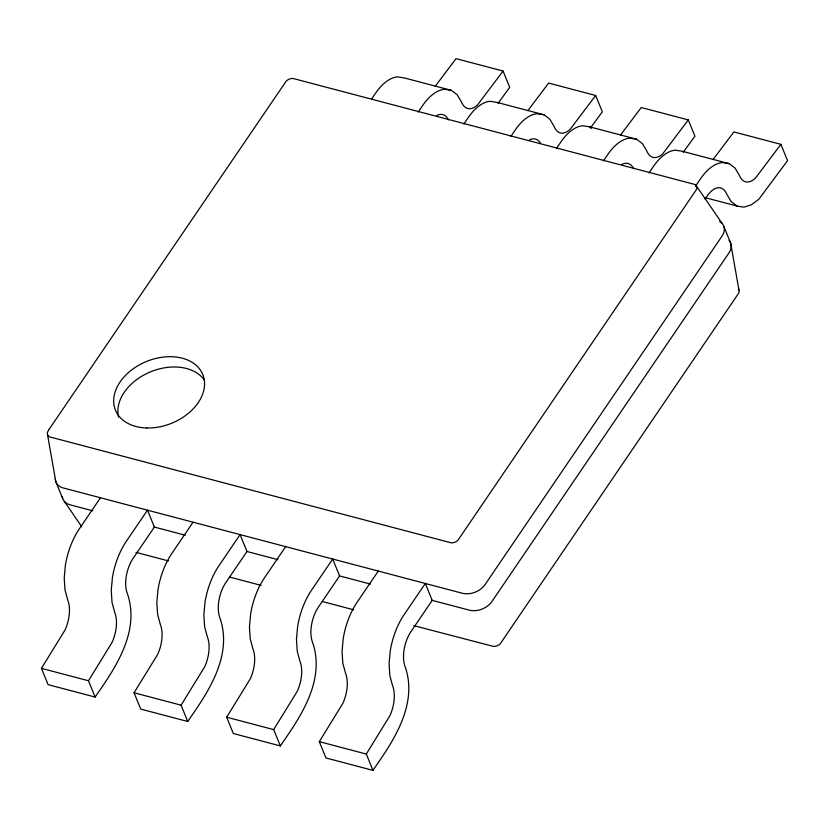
<?xml version="1.0" encoding="UTF-8"?>
<svg xmlns="http://www.w3.org/2000/svg" width="829" height="829" viewBox="0 0 829 829"><rect width="100%" height="100%" fill="white"/><g stroke="black" fill="none" stroke-linecap="round" stroke-linejoin="round"><path stroke-width="1.24" d="M95.128 697.065L88.465 680.754L111.977 642.537A25.792 13.295 -75.2 0 0 114.723 612.393L112.029 602.382L111.241 590.507L112.412 577.575A51.585 26.59 -75.2 0 1 126.329 541.285L147.479 510.177L154.37 527.068L133.22 558.176A25.792 13.295 -75.2 0 0 127.417 593.73C139.593 629.346 118.05 664.143 98.413 692.225L95.128 697.065L48.103 684.661L41.45 668.34L64.963 630.133A25.792 13.295 -75.2 0 0 67.709 599.989L65.004 589.979L64.216 578.103L65.398 565.171A51.585 26.59 -75.2 0 1 79.315 528.881L100.464 497.773M187.737 721.489L181.085 705.178L204.587 666.972A25.792 13.295 -75.2 0 0 207.343 636.827L204.639 626.807L203.851 614.942L205.032 602.009A51.585 26.59 -75.2 0 1 218.939 565.72L240.089 534.612L246.98 551.503L225.83 582.611A25.792 13.295 -75.2 0 0 220.027 618.165C232.203 653.78 210.659 688.578 191.022 716.66L187.737 721.489L140.723 709.085L134.06 692.775L157.572 654.568A25.792 13.295 -75.2 0 0 160.318 624.424L157.614 614.403L156.826 602.528L158.007 589.606A51.585 26.59 -75.2 0 1 171.924 553.316L193.074 522.208M280.347 745.924L273.694 729.613L297.196 691.407A25.792 13.295 -75.2 0 0 299.953 661.262L297.248 651.242L296.461 639.366L297.642 626.444A51.585 26.59 -75.2 0 1 311.549 590.155L332.698 559.047L339.6 575.937L318.44 607.046A25.792 13.295 -75.2 0 0 312.647 642.599C324.813 678.215 303.269 713.013 283.632 741.095L280.347 745.924L233.332 733.52L226.669 717.209L250.182 679.003A25.792 13.295 -75.2 0 0 252.928 648.858L250.234 638.838L249.446 626.962L250.617 614.04A51.585 26.59 -75.2 0 1 264.534 577.751L285.684 546.643M372.957 770.359L366.304 754.048L389.817 715.841A25.792 13.295 -75.2 0 0 392.563 685.697L389.858 675.676L389.07 663.801L390.252 650.879A51.585 26.59 -75.2 0 1 404.158 614.59L425.318 583.481L432.21 600.372L411.049 631.48A25.792 13.295 -75.2 0 0 405.257 667.024C417.422 702.65 395.889 737.447 376.242 765.53L372.957 770.359L325.942 757.955L319.289 741.644L342.791 703.438A25.792 13.295 -75.2 0 0 345.548 673.283L342.843 663.273L342.056 651.397L343.237 638.475A51.585 26.59 -75.2 0 1 357.144 602.186L378.293 571.077M371.92 98.568L375.444 93.376A51.585 26.59 -75.2 0 1 397.433 76.879L404.324 77.936L451.339 90.34L457.193 94.765L461.629 102.226A25.792 13.295 -75.2 0 0 477.691 104.713L503.058 71.045L456.043 58.641L435.287 86.185M418.231 112.008L422.469 105.78A51.585 26.59 -75.2 0 1 444.448 89.283L451.339 90.34M463.825 124.039L468.053 117.811A51.585 26.59 -75.2 0 1 490.043 101.314L496.934 102.371L543.948 114.775L549.814 119.189L554.238 126.661A25.792 13.295 -75.2 0 0 570.3 129.137L595.668 95.48L548.653 83.076L527.897 110.62M510.84 136.443L515.078 130.215A51.585 26.59 -75.2 0 1 537.057 113.718L543.948 114.775M556.435 148.474L560.673 142.246A51.585 26.59 -75.2 0 1 582.652 125.749L589.543 126.806L636.558 139.21L642.423 143.624L646.858 151.096A25.792 13.295 -75.2 0 0 662.92 153.572L688.277 119.915L641.263 107.511L620.506 135.054M603.46 160.878L607.688 154.65A51.585 26.59 -75.2 0 1 629.677 138.153L636.558 139.21M649.055 172.898L653.283 166.681A51.585 26.59 -75.2 0 1 675.262 150.173L682.153 151.241L729.168 163.645L735.033 168.059L739.468 175.53A25.792 13.295 -75.2 0 0 755.53 178.007L780.897 144.339L733.872 131.935L713.127 159.479M695.365 186.349L700.298 179.085A51.585 26.59 -75.2 0 1 722.287 162.577L729.168 163.645M705.075 199.084L707.189 195.976A25.792 13.295 -75.2 0 1 726.774 194.193L731.209 201.665L737.064 206.079L743.955 207.146L751.406 204.784L758.898 199.147L787.55 160.66L780.897 144.339M497.98 103.407L509.711 87.356L503.058 71.045M590.59 127.842L602.331 111.791L595.668 95.48M683.2 152.277L694.94 136.225L688.277 119.915M704.899 197.592L737.064 206.079M92.817 510.83L70.31 504.892A17.191 12.155 -22.2 0 1 62.248 496.498M154.101 526.995L185.364 535.244M246.648 551.409L277.912 559.658M339.185 575.823L370.449 584.072M431.733 600.248L469.255 610.144A17.191 12.155 -22.2 0 0 491.96 601.46L728.867 253.052A17.191 12.155 -22.2 0 0 729.074 240.4M135.997 552.363L168.525 560.953M229.83 577.129L261.104 585.378M322.408 601.553L353.693 609.802M413.744 625.646L493.545 646.423A7.119 5.036 -22.2 0 0 500.188 643.874L738.908 292.813A7.119 5.036 -22.2 0 0 738.287 288.958M41.45 668.34L88.465 680.754M134.06 692.775L181.085 705.178M226.669 717.209L273.694 729.613M319.289 741.644L366.304 754.048M589.543 126.806L591.491 128.277M696.018 185.385L722.183 223.509M64.32 501.348L81.76 526.767M723.79 226.265L730.681 243.156L738.95 290.098M62.714 498.592L55.823 481.701L47.543 434.759M55.305 478.53A17.191 12.155 -22.2 0 0 63.418 488.001L462.364 593.253A17.191 12.155 -22.2 0 0 485.069 584.569L721.976 236.172A17.191 12.155 -22.2 0 0 719.593 221.364M118.557 417.091A47.17 33.357 -22.2 0 1 149.635 372.211A47.17 33.357 -22.2 0 1 204.514 380.242M436.624 115.604A25.792 13.295 -75.2 0 1 448.468 119.832M621.843 164.474A25.792 13.295 -75.2 0 1 633.688 168.701M529.234 140.039A25.792 13.295 -75.2 0 1 540.539 143.282M48.548 430.168L47.595 432.044A7.119 5.036 -22.2 0 0 49.284 436.79L451.277 542.85A7.119 5.036 -22.2 0 0 457.919 540.301L696.64 189.24A7.119 5.036 -22.2 0 0 694.951 184.494L292.958 78.434A7.119 5.036 -22.2 0 0 286.316 80.983L48.548 430.168M146.816 427.982A47.17 33.357 -22.2 0 0 203.167 375.496A47.17 33.357 -22.2 0 0 127.376 373.547A47.17 33.357 -22.2 0 0 146.816 427.982"/></g></svg>
